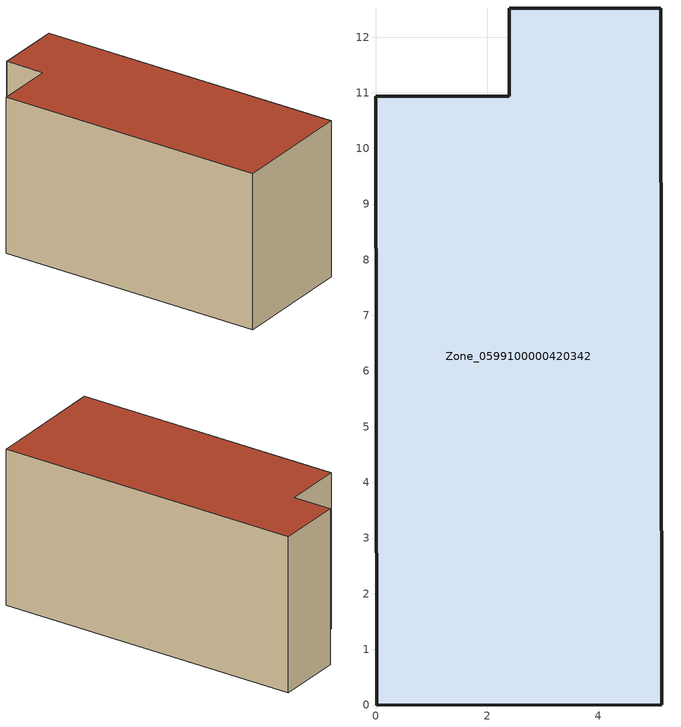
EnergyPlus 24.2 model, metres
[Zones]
Zone_0599100000420342
 floor ground (C_G): 5.13,0.01 0.02,0 0,10.94 2.39,10.93 2.4,12.52 5.12,12.52 z0
 wall outside (C_F): 0.02,0 5.13,0.01 5.12,12.52 2.4,12.52 2.39,10.93 0,10.94 0.02,0 z0:6.44
 roof outside (C_R): 0,10.94 0.02,0 5.13,0.01 5.12,12.52 2.4,12.52 2.39,10.93 z6.44
[BUILDING]
Pand.0599100000420342: North Axis=0; Terrain=City; Loads Convergence Tolerance Value=0.04; Temperature Convergence Tolerance Value=0.4; Solar Distribution=FullExterior; Maximum Number of Warmup Days=25; Minimum Number of Warmup Days=1
[Site:Location]
Rotterdam.The.Hague.AP_ZH_NLD Design_Conditions: Latitude=51.96; Longitude=4.45; Time Zone=1; Elevation=-4.5
[SITE:GROUNDTEMPERATURE:BUILDINGSURFACE]
18, 18, 18, 18, 18, 18, 18, 18, 18, 18, 18, 18
[MATERIAL] Thermal Absorptance=0.9; Solar Absorptance=0.7; Visible Absorptance=0.7
Name | Roughness | Thickness | Conductivity | Density | Specific Heat
G.TI.2006-2014 | MediumSmooth | 0.15 | 0.06 | 540 | 1210
F.TI.2006-2014 | Rough | 0.3 | 0.12 | 1920 | 840
R.TI.2006-2014 | MediumRough | 0.2 | 0.08 | 1500 | 1000
[CONSTRUCTION]
C_G: G.TI.2006-2014
C_F: F.TI.2006-2014
C_R: R.TI.2006-2014
[ZONE]
Zone_0599100000420342: Type=1; Multiplier=1; Ceiling Height=Autocalculate; Volume=Autocalculate; Floor Area=autocalculate; Part of Total Floor Area=Yes
[ZONEINFILTRATION:DESIGNFLOWRATE]
Infil_Zone_0599100000420342: Zone or ZoneList or Space or SpaceList=Zone_0599100000420342; Schedule=AlwaysOn; Design Flow Rate Calculation Method=Flow/Area; Flow Rate per Floor Area=0.0015; Constant Term Coefficient=1; Temperature Term Coefficient=0; Velocity Term Coefficient=0; Velocity Squared Term Coefficient=0
[HVACTEMPLATE:ZONE:IDEALLOADSAIRSYSTEM]
Zone_0599100000420342: Maximum Heating Supply Air Temperature=50; Minimum Cooling Supply Air Temperature=13; Maximum Heating Supply Air Humidity Ratio=0.0156; Minimum Cooling Supply Air Humidity Ratio=0.0077; Heating Limit=NoLimit; Cooling Limit=NoLimit; Dehumidification Control Type=ConstantSensibleHeatRatio; Cooling Sensible Heat Ratio=0.7; Dehumidification Setpoint=60; Humidification Control Type=None; Humidification Setpoint=30; Outdoor Air Method=None; Outdoor Air Flow Rate per Person=0.00944; Outdoor Air Flow Rate per Zone Floor Area=0; Outdoor Air Flow Rate per Zone=0; Demand Controlled Ventilation Type=None; Outdoor Air Economizer Type=NoEconomizer; Heat Recovery Type=None; Sensible Heat Recovery Effectiveness=0.7; Latent Heat Recovery Effectiveness=0.65
[ZONECONTROL:THERMOSTAT]
ThermostatControl_Zone_0599100000420342: Zone or ZoneList=Zone_0599100000420342; Control Type Schedule=DualSetpointControlType; Control 1=Thermostat_Zone_0599100000420342; Temperature Difference Between Cutout And Setpoint=0
[THERMOSTATSETPOINT:DUALSETPOINT]
Thermostat_Zone_0599100000420342: Heating Setpoint Temperature Schedule=HeatingSetpoint_Zone_0599100000420342; Cooling Setpoint Temperature Schedule=CoolingSetpoint_Zone_0599100000420342
[SCHEDULE:COMPACT]
HeatingSetpoint_Zone_0599100000420342: Through: 12/31, For: AllDays, Until: 24:00, 21
CoolingSetpoint_Zone_0599100000420342: Through: 12/31, For: AllDays, Until: 24:00, 24
DualSetpointControlType: Through: 12/31, For: AllDays, Until: 24:00, 4
AlwaysOn: Through: 12/31, For: AllDays, Until: 24:00, 1
